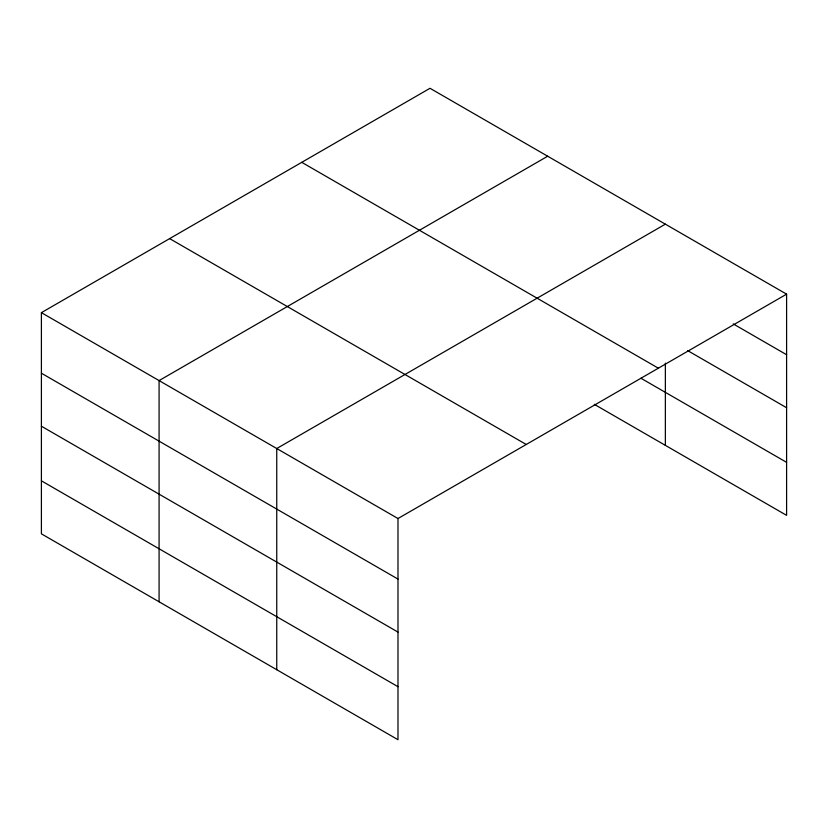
<?xml version="1.0" encoding="UTF-8"?>
<svg xmlns="http://www.w3.org/2000/svg" width="828" height="828" viewBox="0 0 828 828"><rect width="100%" height="100%" fill="white"/><g stroke="black" fill="none" stroke-linecap="round" stroke-linejoin="round"><path stroke-width="1.24" d="M594.307 404.333L786.6 515.347L786.6 294.157L430.011 88.285L41.4 312.653L41.4 533.843L397.989 739.715L397.989 518.525L41.4 312.653M547.681 156.223L159.079 380.59L159.079 601.78M665.36 224.16L276.749 448.528L276.749 669.717M397.989 518.525L786.6 294.157M733.215 323.893L786.6 354.726M687.602 350.575L786.6 407.728M301.765 162.329L658.363 368.201M640.934 378.241L786.6 462.345M169.636 238.609L526.235 444.481M41.4 373.211L397.989 579.082M41.4 426.213L397.989 632.095M41.4 480.83L397.989 686.702M665.36 363.13L665.36 445.35"/></g></svg>
